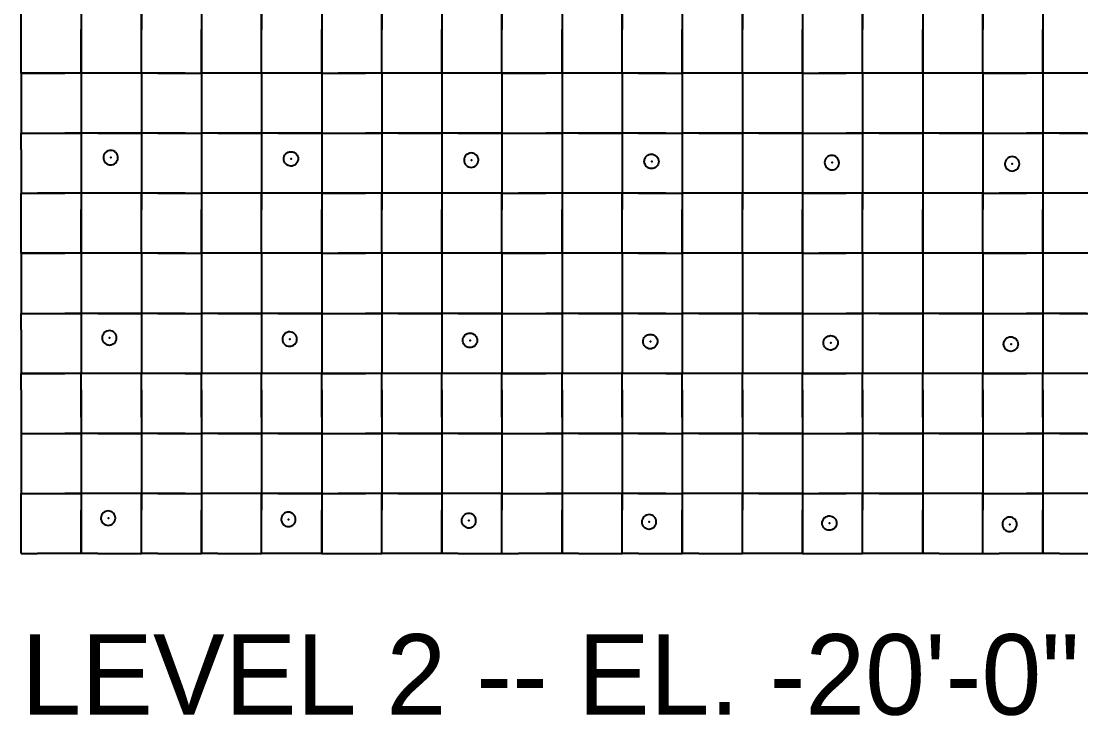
# Model space of a CAD drawing. Header units: metres. Extents: x 0 to 438, y -24 to 612.
# Drawn here: x 0 to 158.7, y -24.3 to 79.8 of the extents above; entities that cross this region are included whole.
import ezdxf

# ---------------------------------------------------------------- set-up
doc = ezdxf.new("R2010")
doc.units = ezdxf.units.M
doc.layers.add('LAYER_01_CUT', color=7, linetype='Continuous')
doc.layers.add('LAYER_04_GRID', color=7, linetype='Continuous')

msp = doc.modelspace()

# ---------------------------------------------------------------- linework, layer by layer
at = {"layer": 'LAYER_01_CUT'}
for points in [[(0, 78.54), (0, 81), (2.46, 81)], [(11.46, 81), (9, 81), (9, 74.46), (9, 72), (9, 65.46)], [(9, 81), (9, 78.54)], [(18, 74.46), (18, 81), (18, 78.54)], [(29.46, 81), (27, 81), (27, 74.46), (27, 72), (27, 65.46)], [(27, 81), (27, 78.54)], [(36, 74.46), (36, 81), (36, 78.54)], [(47.46, 81), (45, 81), (45, 74.46), (45, 72), (45, 65.46)], [(45, 81), (45, 78.54)], [(54, 74.46), (54, 81), (54, 78.54)], [(65.46, 81), (63, 81), (63, 74.46), (63, 72), (63, 65.46)], [(63, 81), (63, 78.54)], [(72, 74.46), (72, 81), (72, 78.54)], [(83.46, 81), (81, 81), (81, 74.46), (81, 72), (81, 65.46)], [(81, 81), (81, 78.54)], [(90, 74.46), (90, 81), (90, 78.54)], [(101.46, 81), (99, 81), (99, 74.46), (99, 72), (99, 65.46)], [(99, 81), (99, 78.54)], [(108, 74.46), (108, 81), (108, 78.54)], [(119.46, 81), (117, 81), (117, 74.46), (117, 72), (117, 65.46)], [(117, 81), (117, 78.54)], [(126, 74.46), (126, 81), (126, 78.54)], [(137.46, 81), (135, 81), (135, 74.46), (135, 72), (135, 65.46)], [(135, 81), (135, 78.54)], [(144, 74.46), (144, 81), (144, 78.54)], [(155.46, 81), (153, 81), (153, 74.46), (153, 72), (153, 65.46)], [(153, 81), (153, 78.54)], [(0, 72), (0, 78.54)], [(9, 72), (9, 78.54)], [(18, 72), (18, 78.54)], [(27, 72), (27, 78.54)], [(36, 72), (36, 78.54)], [(45, 72), (45, 78.54)], [(54, 72), (54, 78.54)], [(63, 72), (63, 78.54)], [(72, 72), (72, 78.54)], [(81, 72), (81, 78.54)], [(90, 72), (90, 78.54)], [(99, 72), (99, 78.54)], [(108, 72), (108, 78.54)], [(117, 72), (117, 78.54)], [(126, 72), (126, 78.54)], [(135, 72), (135, 78.54)], [(144, 72), (144, 78.54)], [(153, 72), (153, 78.54)], [(18, 72), (18, 74.46)], [(36, 72), (36, 74.46)], [(54, 72), (54, 74.46)], [(72, 72), (72, 74.46)], [(90, 72), (90, 74.46)], [(108, 72), (108, 74.46)], [(126, 72), (126, 74.46)], [(144, 72), (144, 74.46)], [(2.46, 72), (0, 72), (0, 69.54)], [(0, 72), (6.54, 72)], [(9, 72), (2.46, 72)], [(9, 72), (6.54, 72)], [(11.46, 72), (9, 72)], [(15.54, 72), (9, 72)], [(9, 72), (9, 69.54)], [(18, 72), (11.46, 72)], [(18, 72), (15.54, 72)], [(20.46, 72), (18, 72), (18, 65.46)], [(24.54, 72), (18, 72)], [(18, 72), (18, 69.54)], [(20.46, 72), (27, 72)], [(24.54, 72), (27, 72)], [(29.46, 72), (27, 72)], [(33.54, 72), (27, 72)], [(27, 72), (27, 69.54)], [(36, 72), (29.46, 72)], [(36, 72), (33.54, 72)], [(38.46, 72), (36, 72), (36, 65.46)], [(42.54, 72), (36, 72)], [(36, 72), (36, 69.54)], [(45, 72), (38.46, 72)], [(45, 72), (42.54, 72)], [(45, 72), (45, 69.54)], [(45, 72), (47.46, 72)], [(45, 72), (51.54, 72)], [(54, 72), (47.46, 72)], [(54, 72), (51.54, 72)], [(56.46, 72), (54, 72), (54, 65.46)], [(60.54, 72), (54, 72)], [(54, 72), (54, 69.54)], [(63, 72), (56.46, 72)], [(63, 72), (60.54, 72)], [(65.46, 72), (63, 72)], [(69.54, 72), (63, 72)], [(63, 72), (63, 69.54)], [(72, 72), (65.46, 72)], [(72, 72), (69.54, 72)], [(74.46, 72), (72, 72), (72, 65.46)], [(72, 72), (72, 69.54)], [(72, 72), (78.54, 72)], [(81, 72), (74.46, 72)], [(81, 72), (78.54, 72)], [(83.46, 72), (81, 72)], [(87.54, 72), (81, 72)], [(81, 72), (81, 69.54)], [(90, 72), (83.46, 72)], [(90, 72), (87.54, 72)], [(92.46, 72), (90, 72), (90, 65.46)], [(96.54, 72), (90, 72)], [(90, 72), (90, 69.54)], [(92.46, 72), (99, 72)], [(96.54, 72), (99, 72)], [(101.46, 72), (99, 72)], [(105.54, 72), (99, 72)], [(99, 72), (99, 69.54)], [(108, 72), (101.46, 72)], [(108, 72), (105.54, 72)], [(110.46, 72), (108, 72), (108, 65.46)], [(114.54, 72), (108, 72)], [(108, 72), (108, 69.54)], [(117, 72), (110.46, 72)], [(117, 72), (114.54, 72)], [(117, 72), (117, 69.54)], [(117, 72), (119.46, 72)], [(117, 72), (123.54, 72)], [(126, 72), (119.46, 72)], [(126, 72), (123.54, 72)], [(128.46, 72), (126, 72), (126, 65.46)], [(132.54, 72), (126, 72)], [(126, 72), (126, 69.54)], [(135, 72), (128.46, 72)], [(135, 72), (132.54, 72)], [(137.46, 72), (135, 72)], [(141.54, 72), (135, 72)], [(135, 72), (135, 69.54)], [(144, 72), (137.46, 72)], [(144, 72), (141.54, 72)], [(146.46, 72), (144, 72), (144, 65.46)], [(144, 72), (144, 69.54)], [(144, 72), (150.54, 72)], [(153, 72), (146.46, 72)], [(153, 72), (150.54, 72)], [(155.46, 72), (153, 72)], [(159.54, 72), (153, 72)], [(153, 72), (153, 69.54)], [(162, 72), (155.46, 72)], [(0, 69.54), (0, 63)], [(9, 69.54), (9, 63)], [(18, 69.54), (18, 63)], [(27, 69.54), (27, 63)], [(36, 69.54), (36, 63)], [(45, 69.54), (45, 63)], [(54, 69.54), (54, 63)], [(63, 69.54), (63, 63)], [(72, 69.54), (72, 63)], [(81, 69.54), (81, 63)], [(90, 69.54), (90, 63)], [(99, 69.54), (99, 63)], [(108, 69.54), (108, 63)], [(117, 69.54), (117, 63)], [(126, 69.54), (126, 63)], [(135, 69.54), (135, 63)], [(144, 69.54), (144, 63)], [(153, 69.54), (153, 63)], [(9, 65.46), (9, 63)], [(18, 65.46), (18, 63)], [(27, 65.46), (27, 63)], [(36, 65.46), (36, 63)], [(45, 65.46), (45, 63)], [(54, 65.46), (54, 63)], [(63, 65.46), (63, 63)], [(72, 65.46), (72, 63)], [(81, 65.46), (81, 63)], [(90, 65.46), (90, 63)], [(99, 65.46), (99, 63)], [(108, 65.46), (108, 63)], [(117, 65.46), (117, 63)], [(126, 65.46), (126, 63)], [(135, 65.46), (135, 63)], [(144, 65.46), (144, 63)], [(153, 65.46), (153, 63)], [(0, 60.54), (0, 63), (2.46, 63), (9, 63), (9, 56.46)], [(0, 63), (6.54, 63)], [(9, 63), (6.54, 63)], [(11.46, 63), (9, 63)], [(15.54, 63), (9, 63)], [(9, 63), (9, 60.54)], [(11.46, 63), (18, 63), (18, 56.46)], [(18, 63), (15.54, 63)], [(20.46, 63), (18, 63)], [(24.54, 63), (18, 63)], [(18, 63), (18, 60.54)], [(20.46, 63), (27, 63), (27, 56.46)], [(24.54, 63), (27, 63)], [(29.46, 63), (27, 63)], [(33.54, 63), (27, 63)], [(27, 63), (27, 60.54)], [(29.46, 63), (36, 63), (36, 56.46)], [(36, 63), (33.54, 63)], [(38.46, 63), (36, 63)], [(42.54, 63), (36, 63)], [(36, 63), (36, 60.54)], [(38.46, 63), (45, 63), (45, 56.46)], [(45, 63), (42.54, 63)], [(45, 63), (45, 60.54)], [(45, 63), (47.46, 63)], [(45, 63), (51.54, 63)], [(47.46, 63), (54, 63), (54, 56.46)], [(54, 63), (51.54, 63)], [(56.46, 63), (54, 63)], [(60.54, 63), (54, 63)], [(54, 63), (54, 60.54)], [(56.46, 63), (63, 63), (63, 56.46)], [(63, 63), (60.54, 63)], [(65.46, 63), (63, 63)], [(69.54, 63), (63, 63)], [(63, 63), (63, 60.54)], [(65.46, 63), (72, 63), (72, 56.46)], [(72, 63), (69.54, 63)], [(72, 63), (72, 60.54)], [(72, 63), (74.46, 63)], [(72, 63), (78.54, 63)], [(74.46, 63), (81, 63), (81, 56.46)], [(81, 63), (78.54, 63)], [(83.46, 63), (81, 63)], [(87.54, 63), (81, 63)], [(81, 63), (81, 60.54)], [(83.46, 63), (90, 63), (90, 56.46)], [(90, 63), (87.54, 63)], [(92.46, 63), (90, 63)], [(96.54, 63), (90, 63)], [(90, 63), (90, 60.54)], [(92.46, 63), (99, 63), (99, 56.46)], [(96.54, 63), (99, 63)], [(101.46, 63), (99, 63)], [(105.54, 63), (99, 63)], [(99, 63), (99, 60.54)], [(101.46, 63), (108, 63), (108, 56.46)], [(108, 63), (105.54, 63)], [(110.46, 63), (108, 63)], [(114.54, 63), (108, 63)], [(108, 63), (108, 60.54)], [(110.46, 63), (117, 63), (117, 56.46)], [(117, 63), (114.54, 63)], [(117, 63), (117, 60.54)], [(117, 63), (119.46, 63)], [(117, 63), (123.54, 63)], [(119.46, 63), (126, 63), (126, 56.46)], [(126, 63), (123.54, 63)], [(128.46, 63), (126, 63)], [(132.54, 63), (126, 63)], [(126, 63), (126, 60.54)], [(128.46, 63), (135, 63), (135, 56.46)], [(135, 63), (132.54, 63)], [(137.46, 63), (135, 63)], [(141.54, 63), (135, 63)], [(135, 63), (135, 60.54)], [(137.46, 63), (144, 63), (144, 56.46)], [(144, 63), (141.54, 63)], [(144, 63), (144, 60.54)], [(144, 63), (146.46, 63)], [(144, 63), (150.54, 63)], [(146.46, 63), (153, 63), (153, 56.46)], [(153, 63), (150.54, 63)], [(155.46, 63), (153, 63)], [(159.54, 63), (153, 63)], [(153, 63), (153, 60.54)], [(155.46, 63), (162, 63), (162, 56.46)], [(0, 60.54), (0, 54)], [(9, 60.54), (9, 54)], [(12.62, 58.57), (12.78, 58.43), (12.79, 58.43), (12.97, 58.33), (12.98, 58.32), (13.18, 58.26), (13.19, 58.26), (13.39, 58.24), (13.39, 58.24), (13.58, 58.26), (13.59, 58.26), (13.78, 58.31), (13.79, 58.32), (13.97, 58.41), (13.98, 58.42), (14.15, 58.55), (14.15, 58.55), (14.29, 58.72), (14.29, 58.72), (14.39, 58.91), (14.4, 58.92), (14.46, 59.11), (14.46, 59.12), (14.48, 59.32), (14.48, 59.33), (14.46, 59.51), (14.46, 59.52), (14.41, 59.71), (14.4, 59.72), (14.31, 59.91), (14.3, 59.91), (14.17, 60.08), (14.17, 60.08), (14, 60.22), (14, 60.23), (13.81, 60.33), (13.8, 60.33), (13.61, 60.39), (13.6, 60.39), (13.4, 60.41), (13.39, 60.41), (13.21, 60.39), (13.2, 60.39), (13.01, 60.34), (13, 60.33), (12.81, 60.24), (12.81, 60.24), (12.64, 60.11), (12.63, 60.1), (12.5, 59.94), (12.49, 59.93), (12.39, 59.74), (12.39, 59.74), (12.33, 59.54), (12.33, 59.53), (12.31, 59.33), (12.31, 59.33), (12.33, 59.14), (12.33, 59.13), (12.38, 58.94), (12.39, 58.93), (12.48, 58.75), (12.48, 58.74), (12.61, 58.57), (12.62, 58.57)], [(18, 60.54), (18, 54)], [(27, 60.54), (27, 54)], [(36, 60.54), (36, 54)], [(45, 60.54), (45, 54)], [(54, 60.54), (54, 54)], [(63, 60.54), (63, 54)], [(72, 60.54), (72, 54)], [(81, 60.54), (81, 54)], [(90, 60.54), (90, 54)], [(99, 60.54), (99, 54)], [(108, 60.54), (108, 54)], [(117, 60.54), (117, 54)], [(126, 60.54), (126, 54)], [(135, 60.54), (135, 54)], [(144, 60.54), (144, 54)], [(153, 60.54), (153, 54)], [(39.61, 58.39), (39.48, 58.55), (39.48, 58.56), (39.38, 58.75), (39.38, 58.75), (39.33, 58.94), (39.33, 58.95), (39.31, 59.14), (39.31, 59.15), (39.33, 59.35), (39.33, 59.35), (39.39, 59.55), (39.39, 59.56), (39.49, 59.74), (39.5, 59.75), (39.63, 59.91), (39.64, 59.92), (39.81, 60.05), (39.81, 60.05), (40, 60.15), (40.01, 60.15), (40.2, 60.2), (40.21, 60.21), (40.39, 60.22), (40.4, 60.22), (40.6, 60.2), (40.61, 60.2), (40.8, 60.14), (40.81, 60.14), (41, 60.04), (41, 60.03), (41.17, 59.9), (41.17, 59.89), (41.3, 59.73), (41.31, 59.72), (41.4, 59.53), (41.4, 59.53), (41.46, 59.33), (41.46, 59.33), (41.48, 59.14), (41.48, 59.13), (41.46, 58.93), (41.45, 58.93), (41.39, 58.73), (41.39, 58.72), (41.29, 58.54), (41.29, 58.53), (41.15, 58.37), (41.15, 58.36), (40.98, 58.23), (40.97, 58.22), (40.79, 58.13), (40.78, 58.13), (40.59, 58.07), (40.58, 58.07), (40.39, 58.06), (40.39, 58.06), (40.19, 58.08), (40.18, 58.08), (39.98, 58.14), (39.97, 58.14), (39.79, 58.24), (39.78, 58.24), (39.62, 58.38), (39.61, 58.39)], [(67.78, 57.94), (67.79, 57.95), (67.97, 58.04), (67.98, 58.04), (68.14, 58.17), (68.15, 58.18), (68.29, 58.34), (68.29, 58.35), (68.39, 58.53), (68.39, 58.54), (68.45, 58.74), (68.45, 58.75), (68.48, 58.95), (68.47, 58.95), (68.46, 59.14), (68.46, 59.15), (68.4, 59.34), (68.4, 59.35), (68.31, 59.53), (68.3, 59.54), (68.17, 59.71), (68.16, 59.71), (68, 59.85), (67.99, 59.85), (67.81, 59.95), (67.8, 59.95), (67.61, 60.02), (67.6, 60.02), (67.4, 60.04), (67.39, 60.04), (67.2, 60.02), (67.2, 60.02), (67.01, 59.96), (67, 59.96), (66.81, 59.87), (66.81, 59.86), (66.64, 59.73), (66.63, 59.73), (66.5, 59.56), (66.49, 59.56), (66.39, 59.37), (66.39, 59.36), (66.33, 59.17), (66.33, 59.16), (66.31, 58.96), (66.31, 58.95), (66.32, 58.77), (66.33, 58.76), (66.38, 58.57), (66.38, 58.56), (66.48, 58.37), (66.48, 58.37), (66.61, 58.2), (66.62, 58.19), (66.78, 58.06), (66.79, 58.05), (66.97, 57.95), (66.98, 57.95), (67.18, 57.89), (67.19, 57.89), (67.38, 57.87), (67.39, 57.87), (67.58, 57.89), (67.59, 57.89), (67.78, 57.94)], [(95.39, 58.35), (95.29, 58.16), (95.29, 58.16), (95.15, 57.99), (95.14, 57.99), (94.98, 57.86), (94.97, 57.85), (94.79, 57.76), (94.78, 57.75), (94.59, 57.7), (94.58, 57.7), (94.39, 57.68), (94.38, 57.68), (94.19, 57.7), (94.18, 57.7), (93.98, 57.76), (93.97, 57.77), (93.79, 57.87), (93.78, 57.87), (93.62, 58.01), (93.61, 58.01), (93.48, 58.18), (93.48, 58.19), (93.38, 58.37), (93.38, 58.38), (93.33, 58.57), (93.32, 58.58), (93.31, 58.77), (93.31, 58.77), (93.33, 58.97), (93.33, 58.98), (93.39, 59.18), (93.39, 59.19), (93.49, 59.37), (93.5, 59.38), (93.63, 59.54), (93.64, 59.55), (93.8, 59.68), (93.81, 59.68), (94, 59.77), (94, 59.78), (94.2, 59.83), (94.2, 59.83), (94.39, 59.85), (94.4, 59.85), (94.6, 59.83), (94.61, 59.83), (94.8, 59.77), (94.81, 59.77), (94.99, 59.67), (95, 59.66), (95.16, 59.52), (95.17, 59.52), (95.3, 59.35), (95.31, 59.35), (95.4, 59.16), (95.4, 59.15), (95.46, 58.96), (95.46, 58.95), (95.47, 58.77), (95.47, 58.76), (95.45, 58.56), (95.45, 58.55), (95.39, 58.36), (95.39, 58.35)], [(120.98, 57.58), (121.18, 57.52), (121.18, 57.52), (121.38, 57.5), (121.39, 57.5), (121.58, 57.51), (121.59, 57.52), (121.78, 57.57), (121.79, 57.57), (121.97, 57.66), (121.98, 57.67), (122.14, 57.8), (122.15, 57.81), (122.29, 57.97), (122.29, 57.98), (122.39, 58.16), (122.39, 58.17), (122.45, 58.37), (122.45, 58.37), (122.47, 58.57), (122.47, 58.58), (122.46, 58.77), (122.46, 58.78), (122.4, 58.97), (122.4, 58.97), (122.31, 59.16), (122.3, 59.17), (122.17, 59.33), (122.16, 59.34), (122, 59.47), (121.99, 59.48), (121.81, 59.58), (121.8, 59.58), (121.61, 59.64), (121.6, 59.64), (121.4, 59.66), (121.39, 59.66), (121.2, 59.65), (121.2, 59.65), (121, 59.59), (121, 59.59), (120.81, 59.5), (120.8, 59.49), (120.64, 59.36), (120.63, 59.35), (120.5, 59.19), (120.49, 59.18), (120.39, 59), (120.39, 58.99), (120.33, 58.79), (120.33, 58.79), (120.31, 58.59), (120.31, 58.58), (120.32, 58.39), (120.33, 58.38), (120.38, 58.19), (120.38, 58.19), (120.48, 58), (120.48, 57.99), (120.61, 57.83), (120.62, 57.82), (120.78, 57.69), (120.79, 57.68), (120.97, 57.58), (120.98, 57.58)], [(149.4, 58.78), (149.4, 58.79), (149.3, 58.97), (149.3, 58.98), (149.17, 59.15), (149.16, 59.15), (149, 59.29), (148.99, 59.29), (148.81, 59.39), (148.8, 59.4), (148.6, 59.46), (148.6, 59.46), (148.4, 59.48), (148.39, 59.48), (148.2, 59.46), (148.19, 59.46), (148, 59.41), (148, 59.4), (147.81, 59.31), (147.8, 59.3), (147.64, 59.17), (147.63, 59.17), (147.49, 59), (147.49, 59), (147.39, 58.81), (147.39, 58.8), (147.33, 58.61), (147.33, 58.6), (147.31, 58.4), (147.31, 58.39), (147.32, 58.21), (147.32, 58.2), (147.38, 58.01), (147.38, 58), (147.47, 57.81), (147.48, 57.81), (147.61, 57.64), (147.62, 57.64), (147.78, 57.5), (147.79, 57.49), (147.97, 57.39), (147.98, 57.39), (148.18, 57.33), (148.18, 57.33), (148.38, 57.31), (148.39, 57.31), (148.58, 57.33), (148.58, 57.33), (148.78, 57.38), (148.78, 57.39), (148.97, 57.48), (148.98, 57.48), (149.14, 57.61), (149.15, 57.62), (149.28, 57.78), (149.29, 57.79), (149.39, 57.98), (149.39, 57.98), (149.45, 58.18), (149.45, 58.19), (149.47, 58.39), (149.47, 58.39), (149.46, 58.58), (149.45, 58.59), (149.4, 58.78)], [(9, 56.46), (9, 54)], [(18, 56.46), (18, 54)], [(27, 56.46), (27, 54)], [(36, 56.46), (36, 54)], [(45, 56.46), (45, 54)], [(54, 56.46), (54, 54)], [(63, 56.46), (63, 54)], [(72, 56.46), (72, 54)], [(81, 56.46), (81, 54)], [(90, 56.46), (90, 54)], [(99, 56.46), (99, 54)], [(108, 56.46), (108, 54)], [(117, 56.46), (117, 54)], [(126, 56.46), (126, 54)], [(135, 56.46), (135, 54)], [(144, 56.46), (144, 54)], [(153, 56.46), (153, 54)], [(0, 51.54), (0, 54), (2.46, 54)], [(0, 54), (6.54, 54)], [(9, 54), (2.46, 54)], [(9, 54), (6.54, 54)], [(11.46, 54), (9, 54), (9, 47.46), (9, 45), (9, 38.46)], [(15.54, 54), (9, 54)], [(9, 54), (9, 51.54)], [(18, 54), (11.46, 54)], [(18, 54), (15.54, 54)], [(18, 47.46), (18, 54), (18, 51.54)], [(20.46, 54), (18, 54)], [(24.54, 54), (18, 54)], [(20.46, 54), (27, 54)], [(24.54, 54), (27, 54)], [(29.46, 54), (27, 54), (27, 47.46), (27, 45), (27, 38.46)], [(33.54, 54), (27, 54)], [(27, 54), (27, 51.54)], [(36, 54), (29.46, 54)], [(36, 54), (33.54, 54)], [(36, 47.46), (36, 54), (36, 51.54)], [(38.46, 54), (36, 54)], [(42.54, 54), (36, 54)], [(45, 54), (38.46, 54)], [(45, 54), (42.54, 54)], [(47.46, 54), (45, 54), (45, 47.46), (45, 45), (45, 38.46)], [(45, 54), (45, 51.54)], [(45, 54), (51.54, 54)], [(54, 54), (47.46, 54)], [(54, 54), (51.54, 54)], [(54, 47.46), (54, 54), (54, 51.54)], [(56.46, 54), (54, 54)], [(60.54, 54), (54, 54)], [(63, 54), (56.46, 54)], [(63, 54), (60.54, 54)], [(65.46, 54), (63, 54), (63, 47.46), (63, 45), (63, 38.46)], [(69.54, 54), (63, 54)], [(63, 54), (63, 51.54)], [(72, 54), (65.46, 54)], [(72, 54), (69.54, 54)], [(72, 47.46), (72, 54), (72, 51.54)], [(72, 54), (74.46, 54)], [(72, 54), (78.54, 54)], [(81, 54), (74.46, 54)], [(81, 54), (78.54, 54)], [(83.46, 54), (81, 54), (81, 47.46), (81, 45), (81, 38.46)], [(87.54, 54), (81, 54)], [(81, 54), (81, 51.54)], [(90, 54), (83.46, 54)], [(90, 54), (87.54, 54)], [(90, 47.46), (90, 54), (90, 51.54)], [(92.46, 54), (90, 54)], [(96.54, 54), (90, 54)], [(92.46, 54), (99, 54)], [(96.54, 54), (99, 54)], [(101.46, 54), (99, 54), (99, 47.46), (99, 45), (99, 38.46)], [(105.54, 54), (99, 54)], [(99, 54), (99, 51.54)], [(108, 54), (101.46, 54)], [(108, 54), (105.54, 54)], [(108, 47.46), (108, 54), (108, 51.54)], [(110.46, 54), (108, 54)], [(114.54, 54), (108, 54)], [(117, 54), (110.46, 54)], [(117, 54), (114.54, 54)], [(119.46, 54), (117, 54), (117, 47.46), (117, 45), (117, 38.46)], [(117, 54), (117, 51.54)], [(117, 54), (123.54, 54)], [(126, 54), (119.46, 54)], [(126, 54), (123.54, 54)], [(126, 47.46), (126, 54), (126, 51.54)], [(128.46, 54), (126, 54)], [(132.54, 54), (126, 54)], [(135, 54), (128.46, 54)], [(135, 54), (132.54, 54)], [(137.46, 54), (135, 54), (135, 47.46), (135, 45), (135, 38.46)], [(141.54, 54), (135, 54)], [(135, 54), (135, 51.54)], [(144, 54), (137.46, 54)], [(144, 54), (141.54, 54)], [(144, 47.46), (144, 54), (144, 51.54)], [(144, 54), (146.46, 54)], [(144, 54), (150.54, 54)], [(153, 54), (146.46, 54)], [(153, 54), (150.54, 54)], [(155.46, 54), (153, 54), (153, 47.46), (153, 45), (153, 38.46)], [(159.54, 54), (153, 54)], [(153, 54), (153, 51.54)], [(162, 54), (155.46, 54)], [(0, 45), (0, 51.54)], [(9, 45), (9, 51.54)], [(18, 45), (18, 51.54)], [(27, 45), (27, 51.54)], [(36, 45), (36, 51.54)], [(45, 45), (45, 51.54)], [(54, 45), (54, 51.54)], [(63, 45), (63, 51.54)], [(72, 45), (72, 51.54)], [(81, 45), (81, 51.54)], [(90, 45), (90, 51.54)], [(99, 45), (99, 51.54)], [(108, 45), (108, 51.54)], [(117, 45), (117, 51.54)], [(126, 45), (126, 51.54)], [(135, 45), (135, 51.54)], [(144, 45), (144, 51.54)], [(153, 45), (153, 51.54)], [(18, 45), (18, 47.46)], [(36, 45), (36, 47.46)], [(54, 45), (54, 47.46)], [(72, 45), (72, 47.46)], [(90, 45), (90, 47.46)], [(108, 45), (108, 47.46)], [(126, 45), (126, 47.46)], [(144, 45), (144, 47.46)], [(2.46, 45), (0, 45), (0, 42.54)], [(0, 45), (6.54, 45)], [(9, 45), (2.46, 45)], [(9, 45), (6.54, 45)], [(11.46, 45), (9, 45)], [(15.54, 45), (9, 45)], [(9, 45), (9, 42.54)], [(18, 45), (11.46, 45)], [(18, 45), (15.54, 45)], [(20.46, 45), (18, 45), (18, 38.46)], [(24.54, 45), (18, 45)], [(18, 45), (18, 42.54)], [(20.46, 45), (27, 45)], [(24.54, 45), (27, 45)], [(29.46, 45), (27, 45)], [(33.54, 45), (27, 45)], [(27, 45), (27, 42.54)], [(36, 45), (29.46, 45)], [(36, 45), (33.54, 45)], [(38.46, 45), (36, 45), (36, 38.46)], [(42.54, 45), (36, 45)], [(36, 45), (36, 42.54)], [(45, 45), (38.46, 45)], [(45, 45), (42.54, 45)], [(45, 45), (45, 42.54)], [(45, 45), (47.46, 45)], [(45, 45), (51.54, 45)], [(54, 45), (47.46, 45)], [(54, 45), (51.54, 45)], [(56.46, 45), (54, 45), (54, 38.46)], [(60.54, 45), (54, 45)], [(54, 45), (54, 42.54)], [(63, 45), (56.46, 45)], [(63, 45), (60.54, 45)], [(65.46, 45), (63, 45)], [(69.54, 45), (63, 45)], [(63, 45), (63, 42.54)], [(72, 45), (65.46, 45)], [(72, 45), (69.54, 45)], [(74.46, 45), (72, 45), (72, 38.46)], [(72, 45), (72, 42.54)], [(72, 45), (78.54, 45)], [(81, 45), (74.46, 45)], [(81, 45), (78.54, 45)], [(83.46, 45), (81, 45)], [(87.54, 45), (81, 45)], [(81, 45), (81, 42.54)], [(90, 45), (83.46, 45)], [(90, 45), (87.54, 45)], [(92.46, 45), (90, 45), (90, 38.46)], [(96.54, 45), (90, 45)], [(90, 45), (90, 42.54)], [(92.46, 45), (99, 45)], [(96.54, 45), (99, 45)], [(101.46, 45), (99, 45)], [(105.54, 45), (99, 45)], [(99, 45), (99, 42.54)], [(108, 45), (101.46, 45)], [(108, 45), (105.54, 45)], [(110.46, 45), (108, 45), (108, 38.46)], [(114.54, 45), (108, 45)], [(108, 45), (108, 42.54)], [(117, 45), (110.46, 45)], [(117, 45), (114.54, 45)], [(117, 45), (117, 42.54)], [(117, 45), (119.46, 45)], [(117, 45), (123.54, 45)], [(126, 45), (119.46, 45)], [(126, 45), (123.54, 45)], [(128.46, 45), (126, 45), (126, 38.46)], [(132.54, 45), (126, 45)], [(126, 45), (126, 42.54)], [(135, 45), (128.46, 45)], [(135, 45), (132.54, 45)], [(137.46, 45), (135, 45)], [(141.54, 45), (135, 45)], [(135, 45), (135, 42.54)], [(144, 45), (137.46, 45)], [(144, 45), (141.54, 45)], [(146.46, 45), (144, 45), (144, 38.46)], [(144, 45), (144, 42.54)], [(144, 45), (150.54, 45)], [(153, 45), (146.46, 45)], [(153, 45), (150.54, 45)], [(155.46, 45), (153, 45)], [(159.54, 45), (153, 45)], [(153, 45), (153, 42.54)], [(162, 45), (155.46, 45)], [(0, 42.54), (0, 36)], [(9, 42.54), (9, 36)], [(18, 42.54), (18, 36)], [(27, 42.54), (27, 36)], [(36, 42.54), (36, 36)], [(45, 42.54), (45, 36)], [(54, 42.54), (54, 36)], [(63, 42.54), (63, 36)], [(72, 42.54), (72, 36)], [(81, 42.54), (81, 36)], [(90, 42.54), (90, 36)], [(99, 42.54), (99, 36)], [(108, 42.54), (108, 36)], [(117, 42.54), (117, 36)], [(126, 42.54), (126, 36)], [(135, 42.54), (135, 36)], [(144, 42.54), (144, 36)], [(153, 42.54), (153, 36)], [(9, 38.46), (9, 36)], [(18, 38.46), (18, 36)], [(27, 38.46), (27, 36)], [(36, 38.46), (36, 36)], [(45, 38.46), (45, 36)], [(54, 38.46), (54, 36)], [(63, 38.46), (63, 36)], [(72, 38.46), (72, 36)], [(81, 38.46), (81, 36)], [(90, 38.46), (90, 36)], [(99, 38.46), (99, 36)], [(108, 38.46), (108, 36)], [(117, 38.46), (117, 36)], [(126, 38.46), (126, 36)], [(135, 38.46), (135, 36)], [(144, 38.46), (144, 36)], [(153, 38.46), (153, 36)], [(0, 33.54), (0, 36), (2.46, 36), (9, 36), (9, 29.46)], [(0, 36), (6.54, 36)], [(9, 36), (6.54, 36)], [(11.46, 36), (9, 36)], [(15.54, 36), (9, 36)], [(9, 36), (9, 33.54)], [(11.46, 36), (18, 36), (18, 29.46)], [(18, 36), (15.54, 36)], [(20.46, 36), (18, 36)], [(24.54, 36), (18, 36)], [(18, 36), (18, 33.54)], [(20.46, 36), (27, 36), (27, 29.46)], [(24.54, 36), (27, 36)], [(29.46, 36), (27, 36)], [(33.54, 36), (27, 36)], [(27, 36), (27, 33.54)], [(29.46, 36), (36, 36), (36, 29.46)], [(36, 36), (33.54, 36)], [(38.46, 36), (36, 36)], [(42.54, 36), (36, 36)], [(36, 36), (36, 33.54)], [(38.46, 36), (45, 36), (45, 29.46)], [(45, 36), (42.54, 36)], [(45, 36), (45, 33.54)], [(45, 36), (47.46, 36)], [(45, 36), (51.54, 36)], [(47.46, 36), (54, 36), (54, 29.46)], [(54, 36), (51.54, 36)], [(56.46, 36), (54, 36)], [(60.54, 36), (54, 36)], [(54, 36), (54, 33.54)], [(56.46, 36), (63, 36), (63, 29.46)], [(63, 36), (60.54, 36)], [(65.46, 36), (63, 36)], [(69.54, 36), (63, 36)], [(63, 36), (63, 33.54)], [(65.46, 36), (72, 36), (72, 29.46)], [(72, 36), (69.54, 36)], [(72, 36), (72, 33.54)], [(72, 36), (74.46, 36)], [(72, 36), (78.54, 36)], [(74.46, 36), (81, 36), (81, 29.46)], [(81, 36), (78.54, 36)], [(83.46, 36), (81, 36)], [(87.54, 36), (81, 36)], [(81, 36), (81, 33.54)], [(83.46, 36), (90, 36), (90, 29.46)], [(90, 36), (87.54, 36)], [(92.46, 36), (90, 36)], [(96.54, 36), (90, 36)], [(90, 36), (90, 33.54)], [(92.46, 36), (99, 36), (99, 29.46)], [(96.54, 36), (99, 36)], [(101.46, 36), (99, 36)], [(105.54, 36), (99, 36)], [(99, 36), (99, 33.54)], [(101.46, 36), (108, 36), (108, 29.46)], [(108, 36), (105.54, 36)], [(110.46, 36), (108, 36)], [(114.54, 36), (108, 36)], [(108, 36), (108, 33.54)], [(110.46, 36), (117, 36), (117, 29.46)], [(117, 36), (114.54, 36)], [(117, 36), (117, 33.54)], [(117, 36), (119.46, 36)], [(117, 36), (123.54, 36)], [(119.46, 36), (126, 36), (126, 29.46)], [(126, 36), (123.54, 36)], [(128.46, 36), (126, 36)], [(132.54, 36), (126, 36)], [(126, 36), (126, 33.54)], [(128.46, 36), (135, 36), (135, 29.46)], [(135, 36), (132.54, 36)], [(137.46, 36), (135, 36)], [(141.54, 36), (135, 36)], [(135, 36), (135, 33.54)], [(137.46, 36), (144, 36), (144, 29.46)], [(144, 36), (141.54, 36)], [(144, 36), (144, 33.54)], [(144, 36), (146.46, 36)], [(144, 36), (150.54, 36)], [(146.46, 36), (153, 36), (153, 29.46)], [(153, 36), (150.54, 36)], [(155.46, 36), (153, 36)], [(159.54, 36), (153, 36)], [(153, 36), (153, 33.54)], [(155.46, 36), (162, 36), (162, 29.46)], [(0, 33.54), (0, 27)], [(9, 33.54), (9, 27)], [(13.96, 31.55), (14.1, 31.72), (14.11, 31.72), (14.21, 31.91), (14.21, 31.92), (14.27, 32.11), (14.27, 32.12), (14.29, 32.32), (14.29, 32.33), (14.27, 32.51), (14.27, 32.52), (14.22, 32.71), (14.21, 32.72), (14.12, 32.91), (14.12, 32.91), (13.99, 33.08), (13.98, 33.08), (13.82, 33.22), (13.81, 33.23), (13.62, 33.33), (13.62, 33.33), (13.42, 33.39), (13.41, 33.39), (13.21, 33.41), (13.21, 33.41), (13.02, 33.39), (13.01, 33.39), (12.82, 33.34), (12.81, 33.33), (12.63, 33.24), (12.62, 33.24), (12.45, 33.11), (12.45, 33.1), (12.31, 32.94), (12.31, 32.93), (12.21, 32.75), (12.2, 32.74), (12.14, 32.54), (12.14, 32.53), (12.12, 32.33), (12.12, 32.33), (12.14, 32.14), (12.14, 32.13), (12.19, 31.94), (12.2, 31.93), (12.29, 31.75), (12.3, 31.74), (12.43, 31.57), (12.43, 31.57), (12.6, 31.43), (12.6, 31.43), (12.79, 31.33), (12.8, 31.32), (12.99, 31.26), (13, 31.26), (13.2, 31.24), (13.21, 31.24), (13.39, 31.26), (13.4, 31.26), (13.59, 31.31), (13.6, 31.32), (13.79, 31.41), (13.79, 31.42), (13.96, 31.55), (13.96, 31.55)], [(18, 33.54), (18, 27)], [(27, 33.54), (27, 27)], [(36, 33.54), (36, 27)], [(45, 33.54), (45, 27)], [(54, 33.54), (54, 27)], [(63, 33.54), (63, 27)], [(72, 33.54), (72, 27)], [(81, 33.54), (81, 27)], [(90, 33.54), (90, 27)], [(99, 33.54), (99, 27)], [(108, 33.54), (108, 27)], [(117, 33.54), (117, 27)], [(126, 33.54), (126, 27)], [(135, 33.54), (135, 27)], [(144, 33.54), (144, 27)], [(153, 33.54), (153, 27)], [(39.21, 32.56), (39.2, 32.55), (39.14, 32.35), (39.14, 32.35), (39.12, 32.15), (39.12, 32.14), (39.14, 31.95), (39.14, 31.94), (39.19, 31.75), (39.2, 31.75), (39.29, 31.56), (39.3, 31.55), (39.43, 31.39), (39.43, 31.38), (39.6, 31.25), (39.6, 31.24), (39.79, 31.14), (39.8, 31.14), (39.99, 31.08), (40, 31.08), (40.2, 31.06), (40.21, 31.06), (40.39, 31.07), (40.4, 31.08), (40.59, 31.13), (40.6, 31.13), (40.79, 31.22), (40.79, 31.23), (40.96, 31.36), (40.96, 31.37), (41.1, 31.53), (41.1, 31.54), (41.21, 31.72), (41.21, 31.73), (41.27, 31.93), (41.27, 31.93), (41.29, 32.13), (41.29, 32.14), (41.27, 32.33), (41.27, 32.34), (41.22, 32.53), (41.21, 32.53), (41.12, 32.72), (41.12, 32.73), (40.99, 32.89), (40.98, 32.9), (40.82, 33.04), (40.81, 33.04), (40.62, 33.14), (40.62, 33.14), (40.42, 33.2), (40.41, 33.2), (40.21, 33.22), (40.21, 33.22), (40.02, 33.21), (40.01, 33.21), (39.82, 33.15), (39.81, 33.15), (39.63, 33.06), (39.62, 33.05), (39.45, 32.92), (39.45, 32.91), (39.31, 32.75), (39.31, 32.74), (39.21, 32.56)], [(66.14, 31.76), (66.14, 31.77), (66.12, 31.95), (66.12, 31.96), (66.14, 32.16), (66.14, 32.17), (66.2, 32.36), (66.21, 32.37), (66.31, 32.56), (66.31, 32.56), (66.45, 32.73), (66.45, 32.73), (66.62, 32.86), (66.63, 32.87), (66.81, 32.96), (66.82, 32.97), (67.01, 33.02), (67.02, 33.02), (67.2, 33.04), (67.21, 33.04), (67.41, 33.02), (67.42, 33.02), (67.62, 32.96), (67.62, 32.95), (67.81, 32.85), (67.82, 32.85), (67.98, 32.71), (67.98, 32.71), (68.11, 32.54), (68.12, 32.53), (68.21, 32.35), (68.22, 32.34), (68.27, 32.15), (68.27, 32.14), (68.29, 31.95), (68.29, 31.95), (68.27, 31.75), (68.27, 31.74), (68.21, 31.54), (68.2, 31.54), (68.1, 31.35), (68.1, 31.34), (67.96, 31.18), (67.96, 31.17), (67.79, 31.04), (67.78, 31.04), (67.6, 30.95), (67.59, 30.94), (67.4, 30.89), (67.39, 30.89), (67.21, 30.87), (67.2, 30.87), (67, 30.89), (66.99, 30.89), (66.79, 30.95), (66.79, 30.95), (66.6, 31.05), (66.59, 31.06), (66.43, 31.2), (66.43, 31.2), (66.3, 31.37), (66.29, 31.37), (66.2, 31.56), (66.19, 31.57), (66.14, 31.76)], [(94.78, 30.85), (94.6, 30.76), (94.59, 30.76), (94.4, 30.7), (94.39, 30.7), (94.2, 30.68), (94.2, 30.68), (94, 30.7), (93.99, 30.71), (93.79, 30.77), (93.79, 30.77), (93.6, 30.87), (93.59, 30.87), (93.43, 31.01), (93.43, 31.01), (93.29, 31.18), (93.29, 31.19), (93.2, 31.37), (93.19, 31.38), (93.14, 31.57), (93.14, 31.58), (93.12, 31.77), (93.12, 31.77), (93.14, 31.97), (93.14, 31.98), (93.2, 32.18), (93.21, 32.19), (93.31, 32.37), (93.31, 32.38), (93.45, 32.54), (93.45, 32.55), (93.62, 32.68), (93.62, 32.68), (93.81, 32.78), (93.82, 32.78), (94.01, 32.83), (94.02, 32.83), (94.2, 32.85), (94.21, 32.85), (94.41, 32.83), (94.42, 32.83), (94.61, 32.77), (94.62, 32.77), (94.81, 32.67), (94.82, 32.66), (94.98, 32.53), (94.98, 32.52), (95.11, 32.35), (95.12, 32.35), (95.21, 32.16), (95.22, 32.15), (95.27, 31.96), (95.27, 31.95), (95.29, 31.77), (95.29, 31.76), (95.27, 31.56), (95.27, 31.55), (95.21, 31.36), (95.2, 31.35), (95.1, 31.16), (95.1, 31.16), (94.96, 30.99), (94.96, 30.99), (94.79, 30.86), (94.78, 30.85)], [(120.45, 32.35), (120.45, 32.36), (120.62, 32.49), (120.62, 32.5), (120.81, 32.59), (120.82, 32.59), (121.01, 32.65), (121.02, 32.65), (121.2, 32.66), (121.21, 32.66), (121.41, 32.64), (121.42, 32.64), (121.61, 32.58), (121.62, 32.58), (121.81, 32.48), (121.81, 32.48), (121.98, 32.34), (121.98, 32.33), (122.11, 32.17), (122.12, 32.16), (122.21, 31.98), (122.22, 31.97), (122.27, 31.78), (122.27, 31.77), (122.29, 31.58), (122.29, 31.57), (122.27, 31.37), (122.27, 31.37), (122.21, 31.17), (122.2, 31.16), (122.1, 30.98), (122.1, 30.97), (121.96, 30.81), (121.96, 30.8), (121.79, 30.67), (121.78, 30.67), (121.6, 30.57), (121.59, 30.57), (121.4, 30.52), (121.39, 30.51), (121.2, 30.5), (121.2, 30.5), (121, 30.52), (120.99, 30.52), (120.79, 30.58), (120.79, 30.58), (120.6, 30.68), (120.59, 30.69), (120.43, 30.82), (120.42, 30.83), (120.29, 30.99), (120.29, 31), (120.2, 31.19), (120.19, 31.19), (120.14, 31.39), (120.14, 31.39), (120.12, 31.58), (120.12, 31.59), (120.14, 31.79), (120.14, 31.8), (120.2, 31.99), (120.2, 32), (120.3, 32.18), (120.31, 32.19), (120.45, 32.35)], [(147.82, 32.41), (148.01, 32.46), (148.02, 32.46), (148.2, 32.48), (148.21, 32.48), (148.41, 32.46), (148.42, 32.46), (148.61, 32.4), (148.62, 32.39), (148.81, 32.29), (148.81, 32.29), (148.98, 32.15), (148.98, 32.15), (149.11, 31.98), (149.12, 31.97), (149.21, 31.79), (149.22, 31.78), (149.27, 31.59), (149.27, 31.58), (149.29, 31.39), (149.29, 31.39), (149.27, 31.19), (149.27, 31.18), (149.21, 30.98), (149.2, 30.98), (149.1, 30.79), (149.1, 30.78), (148.96, 30.62), (148.96, 30.62), (148.79, 30.48), (148.78, 30.48), (148.6, 30.39), (148.59, 30.38), (148.4, 30.33), (148.39, 30.33), (148.2, 30.31), (148.2, 30.31), (148, 30.33), (147.99, 30.33), (147.79, 30.39), (147.79, 30.4), (147.6, 30.5), (147.59, 30.5), (147.43, 30.64), (147.42, 30.64), (147.29, 30.81), (147.29, 30.81), (147.2, 31), (147.19, 31.01), (147.14, 31.2), (147.14, 31.21), (147.12, 31.39), (147.12, 31.4), (147.14, 31.6), (147.14, 31.61), (147.2, 31.8), (147.2, 31.81), (147.3, 32), (147.31, 32), (147.45, 32.17), (147.45, 32.17), (147.62, 32.3), (147.62, 32.31), (147.81, 32.4), (147.82, 32.41)], [(9, 29.46), (9, 27)], [(18, 29.46), (18, 27)], [(27, 29.46), (27, 27)], [(36, 29.46), (36, 27)], [(45, 29.46), (45, 27)], [(54, 29.46), (54, 27)], [(63, 29.46), (63, 27)], [(72, 29.46), (72, 27)], [(81, 29.46), (81, 27)], [(90, 29.46), (90, 27)], [(99, 29.46), (99, 27)], [(108, 29.46), (108, 27)], [(117, 29.46), (117, 27)], [(126, 29.46), (126, 27)], [(135, 29.46), (135, 27)], [(144, 29.46), (144, 27)], [(153, 29.46), (153, 27)], [(162, 27), (155.46, 27), (153, 27), (146.46, 27), (144, 27), (137.46, 27), (135, 27), (128.46, 27), (126, 27), (119.46, 27), (117, 27), (110.46, 27), (108, 27), (101.46, 27), (99, 27), (92.46, 27), (90, 27), (83.46, 27), (81, 27), (74.46, 27), (72, 27), (65.46, 27), (63, 27), (56.46, 27), (54, 27), (47.46, 27), (45, 27), (38.46, 27), (36, 27), (29.46, 27), (27, 27), (20.46, 27), (18, 27), (11.46, 27), (9, 27), (2.46, 27), (0, 27), (6.54, 27)], [(0, 24.54), (0, 27)], [(9, 27), (6.54, 27)], [(15.54, 27), (9, 27)], [(9, 20.46), (9, 27)], [(9, 24.54), (9, 27)], [(18, 27), (15.54, 27)], [(24.54, 27), (18, 27)], [(18, 20.46), (18, 27)], [(18, 24.54), (18, 27)], [(24.54, 27), (27, 27)], [(33.54, 27), (27, 27)], [(27, 20.46), (27, 27)], [(27, 24.54), (27, 27)], [(36, 27), (33.54, 27)], [(42.54, 27), (36, 27)], [(36, 20.46), (36, 27)], [(36, 24.54), (36, 27)], [(45, 27), (42.54, 27)], [(45, 20.46), (45, 27)], [(45, 24.54), (45, 27)], [(45, 27), (51.54, 27)], [(54, 27), (51.54, 27)], [(60.54, 27), (54, 27)], [(54, 20.46), (54, 27)], [(54, 24.54), (54, 27)], [(63, 27), (60.54, 27)], [(69.54, 27), (63, 27)], [(63, 20.46), (63, 27)], [(63, 24.54), (63, 27)], [(72, 27), (69.54, 27)], [(72, 20.46), (72, 27)], [(72, 24.54), (72, 27)], [(72, 27), (78.54, 27)], [(81, 27), (78.54, 27)], [(87.54, 27), (81, 27)], [(81, 20.46), (81, 27)], [(81, 24.54), (81, 27)], [(90, 27), (87.54, 27)], [(96.54, 27), (90, 27)], [(90, 20.46), (90, 27)], [(90, 24.54), (90, 27)], [(96.54, 27), (99, 27)], [(105.54, 27), (99, 27)], [(99, 20.46), (99, 27)], [(99, 24.54), (99, 27)], [(108, 27), (105.54, 27)], [(114.54, 27), (108, 27)], [(108, 20.46), (108, 27)], [(108, 24.54), (108, 27)], [(117, 27), (114.54, 27)], [(117, 20.46), (117, 27)], [(117, 24.54), (117, 27)], [(117, 27), (123.54, 27)], [(126, 27), (123.54, 27)], [(132.54, 27), (126, 27)], [(126, 20.46), (126, 27)], [(126, 24.54), (126, 27)], [(135, 27), (132.54, 27)], [(141.54, 27), (135, 27)], [(135, 20.46), (135, 27)], [(135, 24.54), (135, 27)], [(144, 27), (141.54, 27)], [(144, 20.46), (144, 27)], [(144, 24.54), (144, 27)], [(144, 27), (150.54, 27)], [(153, 27), (150.54, 27)], [(159.54, 27), (153, 27)], [(153, 20.46), (153, 27)], [(153, 24.54), (153, 27)], [(0, 24.54), (0, 18), (0, 15.54)], [(9, 24.54), (9, 18)], [(18, 24.54), (18, 18)], [(27, 24.54), (27, 18)], [(36, 24.54), (36, 18)], [(45, 24.54), (45, 18)], [(54, 24.54), (54, 18)], [(63, 24.54), (63, 18)], [(72, 24.54), (72, 18)], [(81, 24.54), (81, 18)], [(90, 24.54), (90, 18)], [(99, 24.54), (99, 18)], [(108, 24.54), (108, 18)], [(117, 24.54), (117, 18)], [(126, 24.54), (126, 18)], [(135, 24.54), (135, 18)], [(144, 24.54), (144, 18)], [(153, 24.54), (153, 18)], [(9, 20.46), (9, 18)], [(18, 20.46), (18, 18)], [(27, 20.46), (27, 18)], [(36, 20.46), (36, 18)], [(45, 20.46), (45, 18)], [(54, 20.46), (54, 18)], [(63, 20.46), (63, 18)], [(72, 20.46), (72, 18)], [(81, 20.46), (81, 18)], [(90, 20.46), (90, 18)], [(99, 20.46), (99, 18)], [(108, 20.46), (108, 18)], [(117, 20.46), (117, 18)], [(126, 20.46), (126, 18)], [(135, 20.46), (135, 18)], [(144, 20.46), (144, 18)], [(153, 20.46), (153, 18)], [(0, 18), (2.46, 18)], [(0, 18), (6.54, 18)], [(2.46, 18), (9, 18), (9, 11.46)], [(9, 18), (6.54, 18)], [(11.46, 18), (9, 18)], [(15.54, 18), (9, 18)], [(9, 18), (9, 15.54)], [(11.46, 18), (18, 18), (18, 11.46)], [(18, 18), (15.54, 18)], [(20.46, 18), (18, 18)], [(24.54, 18), (18, 18)], [(18, 18), (18, 15.54)], [(20.46, 18), (27, 18), (27, 11.46)], [(24.54, 18), (27, 18)], [(29.46, 18), (27, 18)], [(33.54, 18), (27, 18)], [(27, 18), (27, 15.54)], [(29.46, 18), (36, 18), (36, 11.46)], [(36, 18), (33.54, 18)], [(38.46, 18), (36, 18)], [(42.54, 18), (36, 18)], [(36, 18), (36, 15.54)], [(38.46, 18), (45, 18), (45, 11.46)], [(45, 18), (42.54, 18)], [(45, 18), (45, 15.54)], [(45, 18), (47.46, 18)], [(45, 18), (51.54, 18)], [(47.46, 18), (54, 18), (54, 11.46)], [(54, 18), (51.54, 18)], [(56.46, 18), (54, 18)], [(60.54, 18), (54, 18)], [(54, 18), (54, 15.54)], [(56.46, 18), (63, 18), (63, 11.46)], [(63, 18), (60.54, 18)], [(65.46, 18), (63, 18)], [(69.54, 18), (63, 18)], [(63, 18), (63, 15.54)], [(65.46, 18), (72, 18), (72, 11.46)], [(72, 18), (69.54, 18)], [(72, 18), (72, 15.54)], [(72, 18), (74.46, 18)], [(72, 18), (78.54, 18)], [(74.46, 18), (81, 18), (81, 11.46)], [(81, 18), (78.54, 18)], [(83.46, 18), (81, 18)], [(87.54, 18), (81, 18)], [(81, 18), (81, 15.54)], [(83.46, 18), (90, 18), (90, 11.46)], [(90, 18), (87.54, 18)], [(92.46, 18), (90, 18)], [(96.54, 18), (90, 18)], [(90, 18), (90, 15.54)], [(92.46, 18), (99, 18), (99, 11.46)], [(96.54, 18), (99, 18)], [(101.46, 18), (99, 18)], [(105.54, 18), (99, 18)], [(99, 18), (99, 15.54)], [(101.46, 18), (108, 18), (108, 11.46)], [(108, 18), (105.54, 18)], [(110.46, 18), (108, 18)], [(114.54, 18), (108, 18)], [(108, 18), (108, 15.54)], [(110.46, 18), (117, 18), (117, 11.46)], [(117, 18), (114.54, 18)], [(117, 18), (117, 15.54)], [(117, 18), (119.46, 18)], [(117, 18), (123.54, 18)], [(119.46, 18), (126, 18), (126, 11.46)], [(126, 18), (123.54, 18)], [(128.46, 18), (126, 18)], [(132.54, 18), (126, 18)], [(126, 18), (126, 15.54)], [(128.46, 18), (135, 18), (135, 11.46)], [(135, 18), (132.54, 18)], [(137.46, 18), (135, 18)], [(141.54, 18), (135, 18)], [(135, 18), (135, 15.54)], [(137.46, 18), (144, 18), (144, 11.46)], [(144, 18), (141.54, 18)], [(144, 18), (144, 15.54)], [(144, 18), (146.46, 18)], [(144, 18), (150.54, 18)], [(146.46, 18), (153, 18), (153, 11.46)], [(153, 18), (150.54, 18)], [(155.46, 18), (153, 18)], [(159.54, 18), (153, 18)], [(153, 18), (153, 15.54)], [(155.46, 18), (162, 18), (162, 11.46)], [(0, 15.54), (0, 9)], [(9, 15.54), (9, 9)], [(18, 15.54), (18, 9)], [(27, 15.54), (27, 9)], [(36, 15.54), (36, 9)], [(45, 15.54), (45, 9)], [(54, 15.54), (54, 9)], [(63, 15.54), (63, 9)], [(72, 15.54), (72, 9)], [(81, 15.54), (81, 9)], [(90, 15.54), (90, 9)], [(99, 15.54), (99, 9)], [(108, 15.54), (108, 9)], [(117, 15.54), (117, 9)], [(126, 15.54), (126, 9)], [(135, 15.54), (135, 9)], [(144, 15.54), (144, 9)], [(153, 15.54), (153, 9)], [(9, 11.46), (9, 9)], [(18, 11.46), (18, 9)], [(27, 11.46), (27, 9)], [(36, 11.46), (36, 9)], [(45, 11.46), (45, 9)], [(54, 11.46), (54, 9)], [(63, 11.46), (63, 9)], [(72, 11.46), (72, 9)], [(81, 11.46), (81, 9)], [(90, 11.46), (90, 9)], [(99, 11.46), (99, 9)], [(108, 11.46), (108, 9)], [(117, 11.46), (117, 9)], [(126, 11.46), (126, 9)], [(135, 11.46), (135, 9)], [(144, 11.46), (144, 9)], [(153, 11.46), (153, 9)], [(0, 0), (0, 6.54), (0, 9), (2.46, 9), (9, 9), (9, 2.46), (9, 0), (9, 6.54)], [(0, 9), (6.54, 9)], [(9, 9), (6.54, 9)], [(11.46, 9), (9, 9)], [(15.54, 9), (9, 9)], [(9, 9), (9, 6.54)], [(11.46, 0), (18, 0), (18, 2.46), (18, 9), (18, 6.54)], [(18, 9), (11.46, 9)], [(18, 9), (15.54, 9)], [(20.46, 9), (18, 9)], [(24.54, 9), (18, 9)], [(20.46, 9), (27, 9), (27, 2.46), (27, 0), (27, 6.54)], [(24.54, 9), (27, 9)], [(29.46, 9), (27, 9)], [(33.54, 9), (27, 9)], [(27, 9), (27, 6.54)], [(29.46, 0), (36, 0), (36, 2.46), (36, 9), (36, 6.54)], [(36, 9), (29.46, 9)], [(36, 9), (33.54, 9)], [(38.46, 9), (36, 9)], [(42.54, 9), (36, 9)], [(38.46, 9), (45, 9), (45, 2.46), (45, 0), (45, 6.54)], [(45, 9), (42.54, 9)], [(45, 9), (45, 6.54)], [(45, 9), (47.46, 9)], [(45, 9), (51.54, 9)], [(47.46, 0), (54, 0), (54, 2.46), (54, 9), (54, 6.54)], [(54, 9), (47.46, 9)], [(54, 9), (51.54, 9)], [(56.46, 9), (54, 9)], [(60.54, 9), (54, 9)], [(56.46, 9), (63, 9), (63, 2.46), (63, 0), (63, 6.54)], [(63, 9), (60.54, 9)], [(65.46, 9), (63, 9)], [(69.54, 9), (63, 9)], [(63, 9), (63, 6.54)], [(65.46, 0), (72, 0), (72, 2.46), (72, 9), (72, 6.54)], [(72, 9), (65.46, 9)], [(72, 9), (69.54, 9)], [(72, 9), (74.46, 9)], [(72, 9), (78.54, 9)], [(74.46, 9), (81, 9), (81, 2.46), (81, 0), (81, 6.54)], [(81, 9), (78.54, 9)], [(83.46, 9), (81, 9)], [(87.54, 9), (81, 9)], [(81, 9), (81, 6.54)], [(83.46, 0), (90, 0), (90, 2.46), (90, 9), (90, 6.54)], [(90, 9), (83.46, 9)], [(90, 9), (87.54, 9)], [(92.46, 9), (90, 9)], [(96.54, 9), (90, 9)], [(92.46, 9), (99, 9), (99, 2.46), (99, 0), (99, 6.54)], [(96.54, 9), (99, 9)], [(101.46, 9), (99, 9)], [(105.54, 9), (99, 9)], [(99, 9), (99, 6.54)], [(101.46, 0), (108, 0), (108, 2.46), (108, 9), (108, 6.54)], [(108, 9), (101.46, 9)], [(108, 9), (105.54, 9)], [(110.46, 9), (108, 9)], [(114.54, 9), (108, 9)], [(110.46, 9), (117, 9), (117, 2.46), (117, 0), (117, 6.54)], [(117, 9), (114.54, 9)], [(117, 9), (117, 6.54)], [(117, 9), (119.46, 9)], [(117, 9), (123.54, 9)], [(119.46, 0), (126, 0), (126, 2.46), (126, 9), (126, 6.54)], [(126, 9), (119.46, 9)], [(126, 9), (123.54, 9)], [(128.46, 9), (126, 9)], [(132.54, 9), (126, 9)], [(128.46, 9), (135, 9), (135, 2.46), (135, 0), (135, 6.54)], [(135, 9), (132.54, 9)], [(137.46, 9), (135, 9)], [(141.54, 9), (135, 9)], [(135, 9), (135, 6.54)], [(137.46, 0), (144, 0), (144, 2.46), (144, 9), (144, 6.54)], [(144, 9), (137.46, 9)], [(144, 9), (141.54, 9)], [(144, 9), (146.46, 9)], [(144, 9), (150.54, 9)], [(146.46, 9), (153, 9), (153, 2.46), (153, 0), (153, 6.54)], [(153, 9), (150.54, 9)], [(155.46, 9), (153, 9)], [(159.54, 9), (153, 9)], [(153, 9), (153, 6.54)], [(155.46, 0), (162, 0), (162, 2.46), (162, 9), (162, 6.54)], [(162, 9), (155.46, 9)], [(13.41, 4.32), (13.6, 4.41), (13.61, 4.42), (13.77, 4.55), (13.78, 4.55), (13.91, 4.72), (13.92, 4.72), (14.02, 4.91), (14.02, 4.92), (14.08, 5.11), (14.08, 5.12), (14.1, 5.32), (14.1, 5.33), (14.09, 5.51), (14.08, 5.52), (14.03, 5.71), (14.03, 5.72), (13.94, 5.91), (13.93, 5.91), (13.8, 6.08), (13.79, 6.09), (13.63, 6.22), (13.62, 6.23), (13.44, 6.33), (13.43, 6.33), (13.23, 6.39), (13.23, 6.39), (13.03, 6.41), (13.02, 6.41), (12.83, 6.39), (12.82, 6.39), (12.63, 6.34), (12.63, 6.34), (12.44, 6.24), (12.43, 6.24), (12.27, 6.11), (12.26, 6.1), (12.13, 5.94), (12.12, 5.93), (12.02, 5.75), (12.02, 5.74), (11.96, 5.54), (11.96, 5.53), (11.94, 5.33), (11.94, 5.33), (11.95, 5.14), (11.96, 5.13), (12.01, 4.94), (12.01, 4.93), (12.1, 4.75), (12.11, 4.74), (12.24, 4.57), (12.25, 4.57), (12.41, 4.43), (12.42, 4.43), (12.6, 4.33), (12.61, 4.33), (12.81, 4.27), (12.81, 4.26), (13.01, 4.24), (13.02, 4.24), (13.21, 4.26), (13.22, 4.26), (13.41, 4.32), (13.41, 4.32)], [(18, 0), (18, 6.54)], [(36, 0), (36, 6.54)], [(54, 0), (54, 6.54)], [(72, 0), (72, 6.54)], [(90, 0), (90, 6.54)], [(108, 0), (108, 6.54)], [(126, 0), (126, 6.54)], [(144, 0), (144, 6.54)], [(40.22, 4.08), (40.41, 4.13), (40.41, 4.13), (40.6, 4.23), (40.61, 4.23), (40.77, 4.36), (40.78, 4.37), (40.91, 4.53), (40.92, 4.54), (41.02, 4.72), (41.02, 4.73), (41.08, 4.93), (41.08, 4.93), (41.1, 5.13), (41.1, 5.14), (41.09, 5.33), (41.08, 5.34), (41.03, 5.53), (41.03, 5.54), (40.94, 5.72), (40.93, 5.73), (40.8, 5.89), (40.79, 5.9), (40.63, 6.04), (40.62, 6.04), (40.44, 6.14), (40.43, 6.14), (40.23, 6.2), (40.23, 6.2), (40.03, 6.22), (40.02, 6.22), (39.83, 6.21), (39.82, 6.21), (39.63, 6.15), (39.63, 6.15), (39.44, 6.06), (39.43, 6.05), (39.27, 5.92), (39.26, 5.91), (39.13, 5.75), (39.12, 5.74), (39.02, 5.56), (39.02, 5.55), (38.96, 5.36), (38.96, 5.35), (38.94, 5.15), (38.94, 5.14), (38.95, 4.95), (38.95, 4.95), (39.01, 4.75), (39.01, 4.75), (39.1, 4.56), (39.11, 4.55), (39.24, 4.39), (39.25, 4.38), (39.41, 4.25), (39.42, 4.24), (39.6, 4.14), (39.61, 4.14), (39.81, 4.08), (39.81, 4.08), (40.01, 4.06), (40.02, 4.06), (40.21, 4.07), (40.22, 4.08)], [(68.08, 4.74), (68.08, 4.75), (68.1, 4.95), (68.1, 4.95), (68.09, 5.14), (68.08, 5.15), (68.03, 5.34), (68.03, 5.35), (67.93, 5.53), (67.93, 5.54), (67.8, 5.71), (67.79, 5.71), (67.63, 5.85), (67.62, 5.85), (67.44, 5.95), (67.43, 5.96), (67.23, 6.02), (67.22, 6.02), (67.03, 6.04), (67.02, 6.04), (66.83, 6.02), (66.82, 6.02), (66.63, 5.97), (66.62, 5.96), (66.44, 5.87), (66.43, 5.86), (66.27, 5.73), (66.26, 5.73), (66.12, 5.57), (66.12, 5.56), (66.02, 5.37), (66.02, 5.36), (65.96, 5.17), (65.96, 5.16), (65.94, 4.96), (65.94, 4.95), (65.95, 4.77), (65.95, 4.76), (66.01, 4.57), (66.01, 4.56), (66.1, 4.37), (66.11, 4.37), (66.24, 4.2), (66.25, 4.2), (66.41, 4.06), (66.42, 4.06), (66.6, 3.96), (66.61, 3.95), (66.8, 3.89), (66.81, 3.89), (67.01, 3.87), (67.02, 3.87), (67.21, 3.89), (67.21, 3.89), (67.41, 3.94), (67.41, 3.95), (67.6, 4.04), (67.61, 4.04), (67.77, 4.18), (67.78, 4.18), (67.91, 4.34), (67.92, 4.35), (68.02, 4.54), (68.02, 4.54), (68.08, 4.74)], [(93.01, 4.37), (93.1, 4.19), (93.11, 4.18), (93.24, 4.02), (93.25, 4.01), (93.41, 3.87), (93.42, 3.87), (93.6, 3.77), (93.61, 3.77), (93.8, 3.71), (93.81, 3.71), (94.01, 3.68), (94.02, 3.69), (94.21, 3.7), (94.21, 3.7), (94.4, 3.76), (94.41, 3.76), (94.6, 3.85), (94.6, 3.86), (94.77, 3.99), (94.78, 4), (94.91, 4.16), (94.92, 4.16), (95.02, 4.35), (95.02, 4.36), (95.08, 4.55), (95.08, 4.56), (95.1, 4.76), (95.1, 4.77), (95.09, 4.96), (95.08, 4.96), (95.03, 5.15), (95.03, 5.16), (94.93, 5.35), (94.93, 5.35), (94.8, 5.52), (94.79, 5.53), (94.63, 5.66), (94.62, 5.67), (94.44, 5.77), (94.43, 5.77), (94.23, 5.83), (94.22, 5.83), (94.03, 5.85), (94.02, 5.85), (93.83, 5.83), (93.82, 5.83), (93.63, 5.78), (93.62, 5.78), (93.44, 5.68), (93.43, 5.68), (93.27, 5.55), (93.26, 5.54), (93.12, 5.38), (93.12, 5.37), (93.02, 5.19), (93.02, 5.18), (92.96, 4.98), (92.96, 4.97), (92.93, 4.78), (92.94, 4.77), (92.95, 4.58), (92.95, 4.57), (93.01, 4.38), (93.01, 4.37)], [(120.24, 3.83), (120.11, 3.99), (120.1, 4), (120.01, 4.19), (120.01, 4.19), (119.95, 4.39), (119.95, 4.39), (119.93, 4.58), (119.93, 4.59), (119.95, 4.79), (119.96, 4.8), (120.02, 4.99), (120.02, 5), (120.12, 5.18), (120.12, 5.19), (120.26, 5.35), (120.26, 5.36), (120.43, 5.49), (120.44, 5.5), (120.62, 5.59), (120.63, 5.59), (120.82, 5.65), (120.83, 5.65), (121.02, 5.66), (121.02, 5.66), (121.22, 5.64), (121.23, 5.64), (121.43, 5.58), (121.44, 5.58), (121.62, 5.48), (121.63, 5.48), (121.79, 5.34), (121.8, 5.33), (121.93, 5.17), (121.93, 5.16), (122.03, 4.98), (122.03, 4.97), (122.08, 4.78), (122.08, 4.77), (122.1, 4.58), (122.1, 4.57), (122.08, 4.38), (122.08, 4.37), (122.02, 4.17), (122.02, 4.16), (121.92, 3.98), (121.91, 3.97), (121.78, 3.81), (121.77, 3.8), (121.6, 3.67), (121.6, 3.67), (121.41, 3.57), (121.4, 3.57), (121.21, 3.52), (121.2, 3.51), (121.02, 3.5), (121.01, 3.5), (120.81, 3.52), (120.8, 3.52), (120.61, 3.58), (120.6, 3.58), (120.41, 3.68), (120.41, 3.69), (120.24, 3.82), (120.24, 3.83)], [(147.26, 5.17), (147.26, 5.17), (147.12, 5.01), (147.12, 5), (147.02, 4.81), (147.01, 4.81), (146.95, 4.61), (146.95, 4.6), (146.93, 4.4), (146.93, 4.39), (146.95, 4.21), (146.95, 4.2), (147, 4.01), (147.01, 4), (147.1, 3.82), (147.11, 3.81), (147.24, 3.64), (147.24, 3.64), (147.41, 3.5), (147.41, 3.5), (147.6, 3.4), (147.61, 3.39), (147.8, 3.33), (147.81, 3.33), (148.01, 3.31), (148.02, 3.31), (148.2, 3.33), (148.21, 3.33), (148.4, 3.38), (148.41, 3.39), (148.6, 3.48), (148.6, 3.49), (148.77, 3.62), (148.78, 3.62), (148.91, 3.78), (148.92, 3.79), (149.02, 3.98), (149.02, 3.98), (149.08, 4.18), (149.08, 4.19), (149.1, 4.39), (149.1, 4.4), (149.08, 4.58), (149.08, 4.59), (149.03, 4.78), (149.02, 4.79), (148.93, 4.97), (148.93, 4.98), (148.8, 5.15), (148.79, 5.15), (148.63, 5.29), (148.62, 5.29), (148.44, 5.39), (148.43, 5.4), (148.23, 5.46), (148.22, 5.46), (148.02, 5.48), (148.02, 5.48), (147.83, 5.46), (147.82, 5.46), (147.63, 5.41), (147.62, 5.4), (147.44, 5.31), (147.43, 5.3), (147.26, 5.17)], [(0, 0), (2.46, 0)], [(9, 0), (2.46, 0)], [(11.46, 0), (9, 0)], [(20.46, 0), (18, 0)], [(20.46, 0), (27, 0)], [(29.46, 0), (27, 0)], [(38.46, 0), (36, 0)], [(45, 0), (38.46, 0)], [(45, 0), (47.46, 0)], [(56.46, 0), (54, 0)], [(63, 0), (56.46, 0)], [(65.46, 0), (63, 0)], [(72, 0), (74.46, 0)], [(81, 0), (74.46, 0)], [(83.46, 0), (81, 0)], [(92.46, 0), (90, 0)], [(92.46, 0), (99, 0)], [(101.46, 0), (99, 0)], [(110.46, 0), (108, 0)], [(117, 0), (110.46, 0)], [(117, 0), (119.46, 0)], [(128.46, 0), (126, 0)], [(135, 0), (128.46, 0)], [(137.46, 0), (135, 0)], [(144, 0), (146.46, 0)], [(153, 0), (146.46, 0)], [(155.46, 0), (153, 0)]]:
    msp.add_lwpolyline(points, dxfattribs=at)
at = {"layer": 'LAYER_04_GRID'}
for p in [(13.42, 59.33), (40.42, 59.14), (67.42, 58.95), (94.42, 58.77), (121.42, 58.58), (148.42, 58.39), (13.23, 32.33), (40.23, 32.14), (67.23, 31.95), (94.23, 31.77), (121.23, 31.58), (148.23, 31.39), (13.05, 5.33), (40.05, 5.14), (67.05, 4.95), (94.04, 4.77), (121.04, 4.58), (148.04, 4.39)]:
    msp.add_point(p, dxfattribs=at)

# ---------------------------------------------------------------- texts
msp.add_text('LEVEL 2 -- EL. -20\'-0"', height=12.06, dxfattribs=at).set_placement((0, -24.12))

doc.saveas('drawing.dxf')
